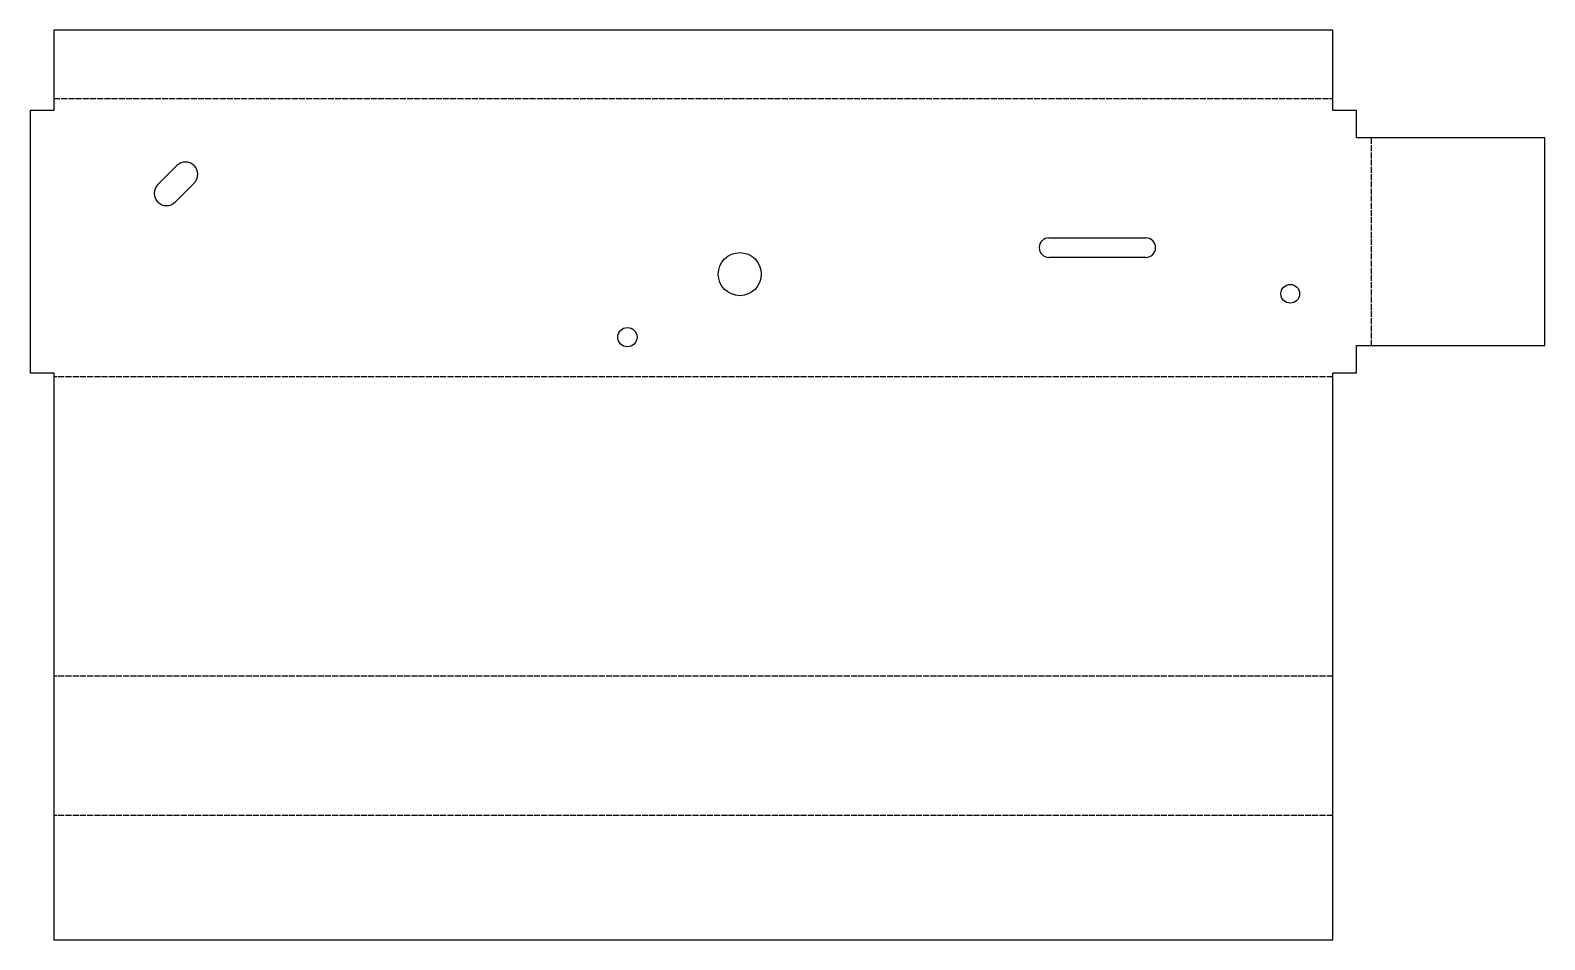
# Model space of a CAD drawing. Header units: millimetres. Extents: x 0 to 320, y -120 to 72.
import ezdxf

# ---------------------------------------------------------------- set-up
doc = ezdxf.new("R2010")
doc.units = ezdxf.units.MM
doc.linetypes.add('DASHED', pattern=[1.524, 1.27, -0.254])
doc.layers.add('BEND', color=7, linetype='Continuous')
doc.layers.add('CUT', color=7, linetype='Continuous')

msp = doc.modelspace()

# ---------------------------------------------------------------- linework, layer by layer
at = {"layer": 'BEND', "color": 1, "linetype": 'DASHED'}
for p, q in [((5, 57.99), (275.42, 57.99)), ((283.56, 49.68), (283.56, 5.8)), ((275.42, -0.84), (5, -0.84)), ((275.42, -64.12), (5, -64.12)), ((275.42, -93.57), (5, -93.57))]:
    msp.add_line(p, q, dxfattribs=at)
at = {"layer": 'CUT'}
for p, q in [((275.42, 72.44), (5, 72.44)), ((5, 72.44), (5, 55.48)), ((275.42, 55.48), (275.42, 72.44)), ((5, 55.48), (0, 55.48)), ((0, 55.48), (0, 0)), ((280.42, 55.48), (275.42, 55.48)), ((280.42, 49.68), (280.42, 55.48)), ((320.25, 49.68), (280.42, 49.68)), ((320.25, 5.8), (320.25, 49.68)), ((26.95, 39.81), (30.98, 43.84)), ((34.66, 40.16), (30.63, 36.13)), ((215.41, 28.58), (235.89, 28.58)), ((235.89, 24.43), (215.41, 24.43)), ((280.42, 0), (280.42, 5.8)), ((280.42, 5.8), (320.25, 5.8)), ((0, 0), (5, 0)), ((5, 0), (5, -119.82)), ((275.42, -119.82), (275.42, 0)), ((275.42, 0), (280.42, 0)), ((5, -119.82), (275.42, -119.82))]:
    msp.add_line(p, q, dxfattribs=at)
for centre, radius in [((150.04, 20.89), 4.55), ((266.44, 16.74), 1.98), ((126.27, 7.56), 2.04)]:
    msp.add_circle(centre, radius, dxfattribs=at)
for centre, radius, start, end in [((32.82, 42), 2.6, -45, 135), ((28.79, 37.97), 2.6, 135, -45), ((215.41, 26.5), 2.07, 90, -90), ((235.89, 26.5), 2.07, -90, 90)]:
    msp.add_arc(centre, radius, start, end, dxfattribs=at)

doc.saveas('drawing.dxf')
